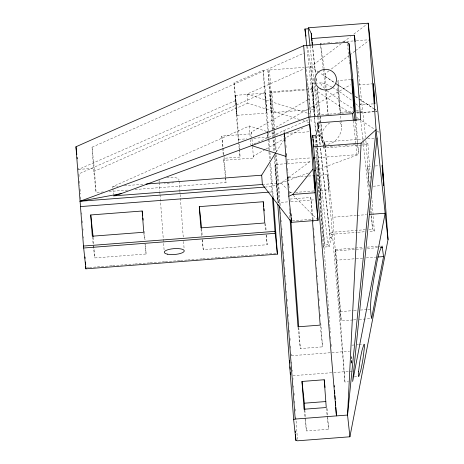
<?xml version="1.0" encoding="UTF-8"?>
<svg xmlns="http://www.w3.org/2000/svg" width="464" height="464" viewBox="0 0 464 464"><rect width="100%" height="100%" fill="white"/><g stroke="black" fill="none" stroke-linecap="round" stroke-linejoin="round"><path stroke-width="0.35" stroke-dasharray="2.32 1.74" d="M235.306 95.352L236.831 115.333L266.672 113.042L266.034 103.397L265.147 93.067L235.306 95.352L236.831 115.333M265.147 93.067L266.672 113.042M313.426 97.15L312.742 89.419L269.909 92.701L271.434 112.682L308.554 109.835M271.434 112.682L269.909 92.701M286.601 163.676L275.175 164.552L275.164 165.033L278.081 202.611L288.074 201.846M278.081 202.611L275.175 164.552M314.389 83.392L312.295 83.549L312.284 83.949L314.267 109.394L309.268 109.782M312.742 89.419L313.188 96.495M314.267 109.394L313.995 104.696M352.164 112.392L314.714 115.263L313.629 99.748M315.868 161.437L318.014 161.269L320.914 199.329L318.774 199.491M320.914 199.329L318.014 161.269M316.651 175.45L327.758 174.597L328.918 189.822L318.507 190.617M328.918 189.822L327.758 174.597M350.79 79.588L337.937 80.574L338.952 95.891L340.356 112.288L353.208 111.302M340.356 112.288L337.937 80.574M373.421 103.849L360.221 104.864L360.18 103.698M367.569 166.564L369.089 186.545L367.569 166.564L371.739 166.245M336.992 83.839L341.661 126.788C341.724 135.366 334.022 145.835 324.707 144.043C317.016 138.701 323.385 127.026 329.602 123.047M323.014 245.015L323.17 247.138L329.121 246.686L331.76 238.125L331.482 234.291L329.73 232.435L320.496 147.419M316.854 169.894L357.332 154.999L358.498 153.016L356.166 121.382M276.202 151.977L283.458 140.372M323.17 247.138L324.597 245.038L316.593 136.375L319.853 136.12L320.891 134.983L324.759 143.04L324.991 146.235M331.917 87.128C328.564 85.388 325.2 83.195 321.361 82.853L320.786 83.584L321.622 85.248L326.708 90.416M370.429 178.269L367.877 143.591L366.351 144.768L362.065 145.099M341.208 43.709L310.723 66.833L305.034 67.268M343.511 41.963L350.413 36.726M353.864 34.11L367.668 23.635M329.069 70.731L325.032 73.793L328.17 115.072M331.377 68.985L349.264 55.425M349.839 54.984L355.035 51.052M355.61 50.611L368.88 40.554M262.363 184.481L281.097 183.048L286.311 179.174M288.625 177.451L311.205 160.666M251.946 138.405L251.471 131.979L306.982 100.375M307.603 100.021L309.476 98.954L306.82 74.501M272.519 129.224L307.145 109.51M307.777 109.15L350.593 84.773M265.112 149.512L253.263 156.258L253.454 158.056L223.613 160.341L223.404 157.487M265.733 149.159L303.781 127.496M103.304 191.951L96.083 192.502L93.803 171.512L92.017 147.227L304.477 52.931M299.518 119.538L247.689 103.211L247.022 94.105L304.28 68.689M93.803 171.512L247.689 103.211M112.88 188.03L112.775 186.603L249.365 125.976L267.032 131.538M254.046 143.881L308.717 119.619M78.277 168.02L78.428 169.435L235.932 100.427L238.943 141.276M238.421 141.578L234.024 82.853L263.105 70.25L265.489 92.22L78.909 173.832L79.228 178.164M272.252 129.12L267.943 70.58L269.474 69.994L304.326 67.326M286.497 181.059L271.498 186.58L265.715 187.021M287.17 180.815L308.757 172.869M323.118 68.602L320.386 43.483L324.707 43.152M327.584 42.932L331.899 42.601M335.495 42.323L339.816 41.992M342.693 41.772L353.487 40.948M356.364 40.728L368.596 39.788M325.334 76.572L334.411 82.551L319.539 72.674M315.085 83.334L321.361 82.853M358.695 84.883L371.902 83.874M267.943 70.58L270.199 91.396L271.84 91.733L305.973 89.117M306.687 89.065L313.09 88.572L349.955 112.99M355.766 112.12L361.526 111.673L362.1 110.942L361.265 109.284M356.816 112.874L358.962 112.711M359.681 112.653L374.001 111.557M374.721 111.505L376.867 111.337M356.967 113.048L359.124 112.88M359.844 112.827L377.11 111.505M223.19 154.628L221.827 136.062L251.668 133.771L251.471 131.979M286.329 133.493L309.169 131.741M238.194 139.467L246.72 138.817M253.825 138.272L268.035 137.182L267.769 133.586M316.924 135.285L320.891 134.983M324.881 144.849L324.632 141.967L364.078 138.945M367.668 138.666L374.123 138.173M326.47 146.763L325.038 146.873L323.512 148.051L316.941 87.528M330.037 146.491L334.324 146.166M337.891 145.893L342.177 145.563M345.03 145.342L349.317 145.017M352.884 144.739L357.17 144.414M362.164 144.031L367.877 143.591M361.352 145.151L323.512 148.051L323.42 146.781M78.428 169.435L94.296 168.217L96.083 192.502M223.926 155.394L224.234 158.259L240.103 157.047L239.679 151.31M287.025 159.72L311.292 157.859M314.824 157.888L357.025 154.651L357.332 154.999M287.315 163.624L311.588 161.762M375.214 165.979L379.384 165.66M112.775 186.603L117.833 186.215M124.34 185.716L143.857 184.22M288.579 177.602L307.852 176.123M308.566 176.071L314.273 175.63M109.081 191.504L127.849 190.066M135.065 189.515L226.026 182.543L225.655 177.544M269.909 192.061L272.072 191.899L272.339 195.483M373.259 186.226L380.909 185.641M289.745 192.821L292.598 192.606M295.452 192.386L315.439 190.855M290 199.068L310.776 197.478L313.351 222.099M290.934 201.625L315.207 199.764M325.026 145.551L332.816 217.256L356.48 215.441M357.199 215.383L366.519 214.67M292.361 220.806L313.136 219.217M365.458 229.697L329.73 232.435L330.107 237.51L327.857 244.789L329.121 246.686M369.013 229.425L372.569 229.152L374.315 231.008L368.602 231.449M331.482 234.291L357.181 232.325M357.895 232.267L365.035 231.722M93.38 246.019L94.679 257.938L146.102 253.994L145.371 244.081M202.147 239.801L203.215 249.62L267.154 244.719L266.423 234.801M87.273 267.664L88.717 267.554M89.442 267.496L96.669 266.945M97.394 266.887L111.847 265.779M112.566 265.727L134.247 264.062M134.972 264.004L149.425 262.897M150.15 262.844L164.604 261.737M165.323 261.679L179.777 260.571M180.502 260.519L187.004 260.02M187.729 259.962L202.182 258.854M202.907 258.802L217.361 257.694M218.08 257.636L225.307 257.085M226.032 257.027L232.534 256.528M233.259 256.476L240.485 255.919M241.21 255.867L275.9 253.205M335.571 249.551L354.896 248.066M355.61 248.014L362.767 247.463M367.065 247.138L377.8 246.314M378.514 246.256L380.666 246.094M352.791 319.98L341.231 320.868L338.859 296.183A31.825 0.307 85.6 0 1 336.203 261.099A31.825 0.307 85.6 0 1 335.756 250.908L363.115 248.814M367.436 248.484L377.516 247.706M335.756 250.908L336.76 260.159L355.482 258.726M356.201 258.668L362.68 258.175M366.282 257.897L375.643 257.178M340.228 311.617L353.232 310.619M353.957 310.567L357.57 310.288M360.458 310.068L366.966 309.569M367.685 309.511L370.579 309.291M353.516 319.922L356.404 319.702M359.298 319.481L370.858 318.594M298.045 327.52L300.33 348.557L322.544 346.852L320.734 322.335M351.915 345.164L354.078 345.001M356.955 344.775L358.399 344.665M359.119 344.613L362.72 344.334M291.444 355.702L349.491 351.254M292.97 375.678L333.1 372.604M333.813 372.551L352.449 371.119M354.328 376.878L357.918 376.606M324.939 145.574L344.955 382.058L348.447 381.791M304.117 409.927L306.402 430.963L328.611 429.264L327.775 417.867M324.759 143.04L323.141 142.976L319.853 136.12L319.145 129.636M247.022 94.105L307.829 113.257M308.519 113.477L310.59 114.132L308.015 90.399M302.969 120.623L309.882 122.798M267.711 131.753L278.58 135.175M279.258 135.389L283.336 136.677M331.76 238.125L330.107 237.51L320.322 147.448M356.404 110.206L359.583 111.424M332.531 87.481L340.941 92.638L351.335 100.102M352.211 108.112L341.945 101.889L327.195 90.863M318.954 72.285L310.723 66.833L307.557 46.139M351.921 94.117L335.054 82.946L351.799 94.122M355.534 96.506L358.544 98.501M359.148 98.902L373.601 108.472M374.204 108.872L377.215 110.867M356.607 117.392L359.026 118.993M361.439 120.594L374.738 129.398M377.157 131.005L380.178 133.006M355.395 96.518L358.394 98.513M358.997 98.913L373.387 108.489M373.984 108.889L376.983 110.884M355.697 103.669L359.084 106.801M281.097 183.048L287.17 189.167M289.194 191.209L292.738 194.776M293.242 195.286L318.043 220.284M339.903 122.409L341.11 124.317L341.661 126.788M320.386 43.483L324.168 68.156M324.278 68.863L325.415 76.566M360.163 104.435L360.221 104.864M312.295 83.549L314.006 104.035M314.714 115.263L313.31 98.867M357.274 61.19L357.819 66.236M357.901 66.955L365.568 137.564M365.881 140.447L369.483 187.323M360.748 120.356L368.886 195.286M370.608 211.137L371.003 214.739M371.078 215.464L372.569 229.152L371.56 215.447M347.472 43.796L349.351 61.051M349.427 61.77L349.74 64.647M355.064 121.388L358.498 153.016M353.353 120.872L355.853 143.875M355.929 144.588L357.025 154.651M323.193 69.322L328.106 114.533M324.632 141.967L324.945 144.838M312.574 45.71L315.624 73.805M316.094 78.132L316.564 82.453M317.115 87.499L323.373 146.148M312.4 45.739L315.532 74.559M316.001 78.886L316.39 82.488M315.34 84.779L321.169 138.452M310.068 46.058L313.902 81.362M313.983 82.082L317.736 116.667M317.817 117.392L318.287 121.713M318.617 130.123L320.415 146.694M318.443 130.158L320.241 146.728M313.09 88.572L310.723 66.833L314.279 115.095M306.797 46.232L314.511 117.224M314.586 117.931L316.129 132.118M316.036 135.993L317.214 146.798M317.289 147.523L327.857 244.789L324.597 245.038L316.674 172.109M306.269 69.472L306.507 71.624M307.388 84.645L307.702 87.522M315.508 161.35L315.659 162.783M316.129 167.086L316.361 169.238M320.259 325.815L322.544 346.852M326.325 408.227L328.611 429.264M284.194 132.716L283.968 130.604L284.148 133.046M286.491 153.851L286.798 156.664L286.532 153.085M268.035 137.182L267.484 132.095L267.96 138.545M272.072 191.899L269.857 164.355M264.869 223.683L265.628 230.695M266.087 234.9L267.154 244.719M234.024 82.853L236.408 104.818M238.496 142.28L239.262 149.309M239.337 150.011L240.103 157.047M221.827 136.062L223.068 147.517M223.149 148.236L223.845 154.68M223.613 160.341L225.405 176.813M225.481 177.532L226.026 182.543M201.005 229.286L201.77 236.298M144.385 231.345L145.058 239.83M143.817 232.957L144.652 240.671M145.035 244.18L146.102 253.994M92.017 147.227L94.296 168.217M92.388 236.901L93.305 245.317M351.457 356.224L351.956 363.399M351.463 357.042L351.608 358.875M351.764 363.387L351.468 359.507M351.985 363.045L351.724 359.594M351.492 360.592L351.648 362.668M371.763 196.33L374.315 231.008M370.974 207.512L371.507 214.728M359.577 95.213L359.722 97.144M336.76 260.159L341.231 320.868M332.816 217.256L344.955 382.058M314.389 116.534L315.555 132.368M315.816 135.969L316.506 145.325M316.558 146.044L329.84 326.331M329.898 327.056L330.322 332.833M330.588 336.446L330.855 340.054M331.174 344.392L331.331 346.556M314.992 136.12L315.677 145.389M315.729 146.114L322.961 244.296M309.476 98.954L311.263 123.238M313.774 227.87L313.937 230.034M314.36 235.799L314.522 237.962M314.946 243.733L315.05 245.178M315.532 251.668L315.636 253.106M316.112 259.596L316.222 261.041M316.697 267.531L316.802 268.975M317.283 275.465L317.388 276.904M317.869 283.394L317.973 284.838M318.397 290.603L318.559 292.767M318.983 298.538L319.139 300.701M319.568 306.472L319.725 308.635M320.148 314.401L320.311 316.564M327.091 408.61L327.717 417.153M310.776 197.478L312.423 219.832M285.372 137.315L285.528 139.467M285.952 145.197L286.218 148.782M287.077 160.44L287.39 164.755M287.657 168.351L287.976 172.672M288.243 176.268L288.399 178.425M288.451 179.145L288.556 180.583M288.927 185.617L289.142 188.494M289.408 192.09L289.617 194.973M289.988 200.007L290.093 201.446M298.787 327.642L300.33 348.557M304.877 410.309L305.509 418.859M305.561 419.572L306.402 430.963M289.258 208.556L289.414 210.72M289.466 211.439L289.948 217.929M271.84 91.733L274.659 130.036M274.711 130.761L275.193 137.263M275.245 137.988L276.254 151.716M276.469 154.611L280.25 205.923M280.732 212.425L280.836 213.869M281.312 220.377L281.422 221.821M281.897 228.323L282.008 229.773M282.483 236.275L282.593 237.719M283.017 243.501L283.179 245.671M283.603 251.453L283.817 254.342M284.188 259.399L284.351 261.568M284.774 267.351L284.937 269.52M285.36 275.303L285.464 276.747M285.946 283.249L286.05 284.699M286.532 291.201L286.636 292.645M287.117 299.152L287.28 301.316M287.703 307.098L287.808 308.543M288.237 314.325L288.393 316.494M288.823 322.277L288.979 324.446M289.408 330.229L289.565 332.392M289.994 338.175L290.151 340.344M290.58 346.127L290.737 348.296M291.166 354.078L291.27 355.523M291.752 362.024L291.856 363.469M292.337 369.976L292.442 371.42M292.923 377.922L293.028 379.372M293.509 385.874L293.613 387.318M294.037 393.101L294.199 395.27M294.623 401.053L294.785 403.222M295.208 408.999L295.371 411.168M295.794 416.95L297.447 439.356M269.474 69.994L273.789 128.534M274.004 131.428L275.494 151.664M275.703 154.553L279.38 204.421M270.199 91.396L274.671 152.099M274.937 155.713L278.504 204.137M272.467 132.008L273.905 151.525M274.328 157.308L277.629 202.113M265.489 92.22L268.447 132.344M268.499 133.064L268.975 139.507M269.027 140.227L269.874 151.687M269.926 152.407L270.402 158.874M270.721 163.189L273.209 196.991M263.105 70.25L267.716 132.861M268.012 139.264L268.749 149.298M268.963 152.169L269.596 160.77M265.588 223.468L266.11 230.556M251.998 139.119L252.561 145.916M252.613 146.63L253.454 158.056M249.365 125.976L250.316 138.875M250.369 139.594L250.792 145.325M239.151 144.142L239.627 150.591M224.234 158.259L225.603 176.83M201.649 228.369L202.223 236.164M202.484 239.702L203.215 249.62M179.121 181.053L179.754 189.683M179.806 190.402L180.339 197.594M180.392 198.314L183.251 237.133M183.57 241.448L184.098 248.64M159.129 182.59L159.767 191.214M159.819 191.934L159.976 194.091M160.028 194.81L163.258 238.67M163.311 239.389L164.163 250.891M112.932 188.744L113.355 194.462M93.165 237.4L94.679 257.938M79.443 181.059L79.762 185.391M80.023 189.005L80.4 194.062M80.608 196.956L80.823 199.845M81.78 212.854L81.89 214.298M82.366 220.8L82.528 222.969M82.952 228.752L83.062 230.196M83.537 236.698L83.648 238.148M173.727 182.659A10.022 2.929 -4.2 0 1 171.912 183.002M169.337 183.297A10.022 2.929 -4.2 0 1 164.297 183.292M159.448 181.876A10.022 2.929 -4.2 0 1 159.28 180.368M166.756 177.677A10.022 2.929 -4.2 0 1 178.756 180.397"/><path stroke-width="0.7" d="M309.987 45.339L308.189 28.768L308.519 27.782L368.242 23.2L376.084 129.618L361.125 143.161L347.548 415.048L349.908 436.786L297.552 440.8L295.916 440.458L293.654 419.647L277.791 204.282M376.988 137.953L352.64 381.466L385.166 213.243L369.39 214.449M383.566 256.575L371.583 318.542C369.008 304.807 372.058 290.974 374.048 277.391C376.519 267.003 376.942 255.397 382.092 245.984L383.566 256.575L377.806 257.015M349.908 436.786L388.032 239.604L380.178 133.006L368.242 23.2M313.432 157.696L318.043 220.284L291.63 222.308L262.363 184.481L261.679 175.189L275.819 152.586M291.317 217.993L291.63 222.308L288.799 196.243L292.854 194.445L313.026 169.035L309.732 124.259L121.179 193.621L113.46 195.895L262.363 184.481M264.99 187.079L79.982 201.26L308.943 117.032L352.576 113.686L354.049 112.044L349.015 43.749L347.321 42.357L303.688 45.698L75.968 146.775L83.468 246.036L85.892 268.83L277.402 254.15L273.261 197.71M293.654 419.647L295.191 419.062L347.548 415.048L376.084 129.618L388.032 239.604M314.157 170.885L315.503 170.387M79.982 201.26L121.179 193.621M306.721 45.513L304.929 29.017L308.189 28.768M308.519 27.782L311.245 33.46L311.617 38.535L354.455 35.252L355.157 41.737M335.803 407.23L336.441 415.901L312.701 135.523L315.961 135.273L318.211 127.994L317.834 122.919L360.673 119.637L354.455 35.252M313.531 146.81L361.125 143.161M303.688 45.698L308.943 117.032L313.397 157.998L314.824 157.888M146.027 184.051L261.679 175.189M80.562 206.579L269.184 192.119M292.854 194.445L315.044 192.74L318.043 220.284M142.175 211.01L143.741 232.261L92.313 236.199L90.747 214.954L142.175 211.01L142.709 215.922M263.227 201.736L264.793 222.981L200.854 227.882L199.288 206.631L263.227 201.736L263.761 206.642M83.468 246.036L274.984 231.356L277.402 254.15M83.63 248.014L275.146 233.334M380.399 247.486L382.556 247.324M324.203 379.749L326.25 407.525L304.042 409.225L301.994 381.454L324.203 379.749L324.585 383.258M301.994 381.454L304.355 403.193L325.85 401.546M251.471 145.539L286.12 156.455M304.929 29.017L305.585 33.298M305.805 34.725L306.025 36.151M313.397 157.998L313.525 158.943M287.912 177.979L287.866 177.654L287.9 178.547M349.015 43.749L353.469 84.721L356.114 120.663M354.049 112.044L354.983 120.669M352.576 113.686L353.278 120.153M311.245 33.46L311.559 36.343M311.715 37.781L312.028 40.664M312.185 42.108L312.498 44.985M311.617 38.535L312.324 45.02M317.834 122.919L318.461 128.685M312.701 135.523L312.933 137.675M313.09 139.107L313.403 141.978M313.71 144.849L313.867 146.282M324.736 384.662L325.044 387.463M284.27 133.417L284.652 136.944M284.96 139.763L285.111 141.166M263.987 208.748L264.219 210.847M199.288 206.631L201.649 228.369M142.935 218.022L143.167 220.127M90.747 214.954L93.113 236.692M75.968 146.775L76.351 150.313M76.508 151.728L76.815 154.564M77.123 157.395L77.273 158.81M290.51 372.679L290.655 374.338M313.026 169.035L315.044 192.74M290.232 369.332L290.035 366.815M334.208 385.561L334.312 387.005M334.579 390.618L334.793 393.507M334.95 395.676L335.217 399.289M335.373 401.453L335.698 405.785M310.642 132.257L310.735 133.51M312.475 220.551L320.177 325.113L297.969 326.818L290.052 219.373M290.998 213.672L291.154 215.83M288.254 183.698L288.353 185.008M290.928 220.916L298.735 326.923M304.355 403.193L304.825 409.602M284.188 133.655L288.799 196.243M279.485 205.865L295.191 419.062M295.226 431.062L295.33 432.512M295.493 434.675L295.916 440.458M272.443 196.922L274.984 231.356M85.028 256.934L85.138 258.378M85.405 261.992L85.614 264.886M85.724 266.33L85.892 268.83M289.571 360.569L289.739 362.941M314.273 175.63L315.439 190.855L314.273 175.63M352.217 79.477L354.635 111.192L352.217 79.477M373.288 83.764L374.813 103.745L373.288 83.764M382.162 165.445L383.687 185.426L382.162 165.445M358.55 371.49L358.44 372.928A15.457 1.276 -80.4 0 0 358.823 376.472L360.714 370.591A16.924 1.398 -80.4 0 0 363.005 358.73L364.356 347.843A15.457 1.276 -80.4 0 0 363.973 344.3L362.077 350.187A16.924 1.398 -80.4 0 0 359.786 362.042L358.55 371.49M320.926 89.007A10.823 10.347 -6.2 0 0 336.446 78.828A10.823 10.347 -6.2 0 0 319.609 71.131A10.823 10.347 -6.2 0 0 320.926 89.007M167.417 254.162A10.022 2.929 -4.2 0 0 183.999 251.575A10.022 2.929 -4.2 0 0 171.367 248.948A10.022 2.929 -4.2 0 0 167.417 254.162"/></g></svg>
